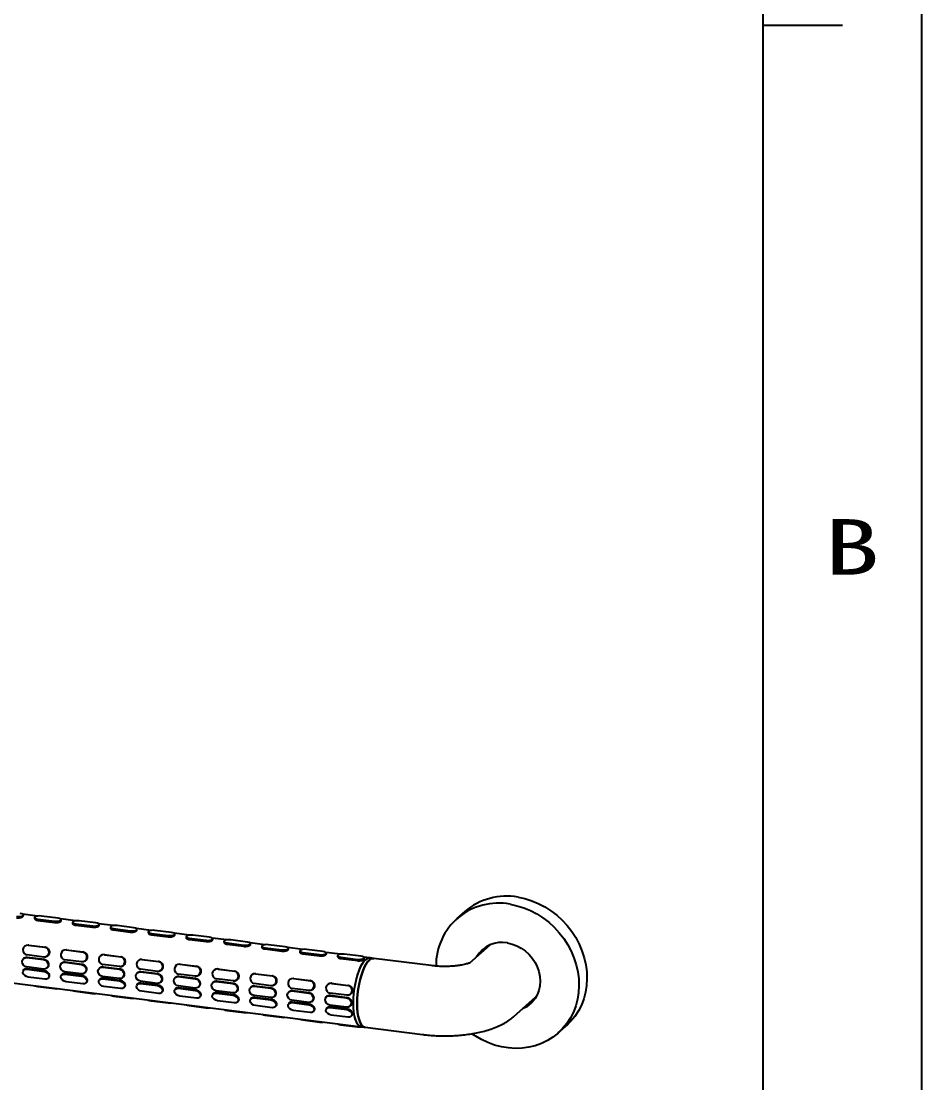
# Model space of a CAD drawing. Extents: x 0 to 951, y -2 to 427.
# Drawn here: x 363.3 to 420, y 81.9 to 148.8 of the extents above; entities that cross this region are included whole.
import ezdxf
from ezdxf.enums import TextEntityAlignment as Align

# ---------------------------------------------------------------- set-up
doc = ezdxf.new("R2010")
doc.units = 0
doc.header["$LTSCALE"] = 23.1
doc.header["$MEASUREMENT"] = 0
doc.layers.get('0').update_dxf_attribs({"linetype": 'CONTINUOUS'})
doc.styles.add('TEXTSTYLE_0', font='txt', dxfattribs={"width": 0.8})

msp = doc.modelspace()

# ---------------------------------------------------------------- linework, layer by layer
at = {"color": 7, "linetype": 'Continuous'}
for p, q in [((420, 0), (420, 297)), ((410, 148.5), (415, 148.5))]:
    msp.add_line(p, q, dxfattribs=at)
at = {"linetype": 'Continuous'}
msp.add_line((410, 287), (410, 10), dxfattribs=at)
at = {"color": 7, "linetype": 'Continuous', "lineweight": 25}
for p, q in [((315.949, 94.057), (384.702, 85.395)), ((364.312, 92.373), (363.385, 92.49)), ((363.415, 92.384), (363.415, 92.446)), ((365.598, 92.242), (364.546, 92.374)), ((391.225, 92.659), (390.722, 92.215)), ((364.123, 92.279), (364.123, 92.217)), ((364.325, 92.183), (365.377, 92.05)), ((364.325, 92.103), (365.377, 91.97)), ((366.697, 92.073), (365.77, 92.189)), ((365.8, 92.083), (365.8, 92.145)), ((366.508, 91.979), (366.508, 91.917)), ((366.71, 91.882), (367.763, 91.75)), ((366.71, 91.802), (367.763, 91.67)), ((367.984, 91.941), (366.931, 92.074)), ((369.083, 91.772), (368.156, 91.889)), ((368.186, 91.783), (368.186, 91.845)), ((368.894, 91.678), (368.894, 91.616)), ((370.369, 91.641), (369.317, 91.773)), ((369.095, 91.502), (370.148, 91.369)), ((369.096, 91.582), (370.148, 91.449)), ((371.468, 91.472), (370.541, 91.588)), ((370.571, 91.482), (370.571, 91.544)), ((371.279, 91.378), (371.279, 91.316)), ((371.481, 91.281), (372.533, 91.149)), ((371.481, 91.201), (372.533, 91.069)), ((372.754, 91.34), (371.702, 91.473)), ((373.853, 91.171), (372.926, 91.288)), ((372.956, 91.182), (372.956, 91.244)), ((373.664, 91.077), (373.664, 91.015)), ((373.866, 90.981), (374.919, 90.848)), ((375.14, 91.04), (374.087, 91.172)), ((376.239, 90.871), (375.312, 90.987)), ((363.723, 90.543), (364.776, 90.41)), ((363.752, 90.54), (363.723, 90.543)), ((363.752, 90.54), (364.804, 90.407)), ((364.804, 90.407), (364.776, 90.41)), ((373.866, 90.901), (374.918, 90.768)), ((375.341, 90.881), (375.342, 90.943)), ((376.05, 90.777), (376.049, 90.715)), ((376.251, 90.6), (377.304, 90.468)), ((376.252, 90.68), (377.304, 90.548)), ((377.525, 90.739), (376.473, 90.872)), ((378.624, 90.57), (377.697, 90.687)), ((377.727, 90.581), (377.727, 90.643)), ((378.435, 90.476), (378.435, 90.414)), ((378.637, 90.38), (379.689, 90.247)), ((378.637, 90.3), (379.689, 90.167)), ((379.91, 90.439), (378.858, 90.571)), ((381.009, 90.27), (380.082, 90.386)), ((380.112, 90.28), (380.112, 90.342)), ((392.785, 90.534), (391.513, 89.412)), ((392.785, 90.534), (392.817, 90.561)), ((363.457, 89.723), (363.431, 89.7)), ((363.636, 89.759), (364.688, 89.627)), ((364.699, 89.79), (363.647, 89.922)), ((363.666, 89.785), (364.718, 89.653)), ((364.727, 89.787), (364.699, 89.79)), ((367.084, 89.489), (366.032, 89.622)), ((366.109, 90.242), (367.161, 90.11)), ((366.137, 90.239), (366.109, 90.242)), ((366.137, 90.239), (367.189, 90.107)), ((367.189, 90.107), (367.161, 90.11)), ((368.494, 89.942), (369.546, 89.809)), ((368.522, 89.939), (368.494, 89.942)), ((368.522, 89.939), (369.575, 89.806)), ((369.575, 89.806), (369.546, 89.809)), ((370.879, 89.641), (371.932, 89.509)), ((370.907, 89.638), (370.879, 89.641)), ((370.907, 89.638), (371.96, 89.506)), ((380.82, 90.176), (380.82, 90.114)), ((381.022, 90.079), (382.075, 89.947)), ((381.022, 89.999), (382.074, 89.867)), ((382.295, 90.138), (381.243, 90.271)), ((383.394, 89.969), (382.468, 90.086)), ((382.497, 89.98), (382.498, 90.042)), ((383.205, 89.875), (383.205, 89.813)), ((383.407, 89.779), (384.46, 89.646)), ((383.407, 89.699), (384.46, 89.566)), ((384.681, 89.838), (383.628, 89.97)), ((385.248, 89.735), (384.853, 89.785)), ((384.883, 89.679), (384.883, 89.741)), ((385.482, 89.706), (385.248, 89.735)), ((389.107, 89.249), (385.482, 89.706)), ((363.43, 88.97), (363.407, 88.928)), ((364.687, 89.036), (363.635, 89.169)), ((363.645, 89.023), (364.697, 88.891)), ((363.673, 89.075), (364.725, 88.943)), ((364.892, 89.095), (364.919, 89.118)), ((365.842, 89.422), (365.816, 89.4)), ((366.021, 89.459), (367.074, 89.326)), ((366.051, 89.485), (367.104, 89.352)), ((367.112, 89.486), (367.084, 89.489)), ((368.228, 89.122), (368.201, 89.099)), ((368.407, 89.158), (369.459, 89.026)), ((369.47, 89.189), (368.417, 89.321)), ((368.437, 89.184), (369.489, 89.052)), ((369.498, 89.186), (369.47, 89.189)), ((371.855, 88.888), (370.803, 89.021)), ((371.96, 89.506), (371.932, 89.509)), ((373.265, 89.341), (374.317, 89.208)), ((373.293, 89.338), (373.265, 89.341)), ((373.293, 89.338), (374.345, 89.205)), ((374.345, 89.205), (374.317, 89.208)), ((375.65, 89.04), (376.702, 88.907)), ((375.678, 89.037), (375.65, 89.04)), ((375.678, 89.037), (376.73, 88.904)), ((364.771, 88.402), (363.719, 88.534)), ((365.009, 88.497), (365.031, 88.538)), ((365.815, 88.669), (365.793, 88.628)), ((367.072, 88.736), (366.02, 88.868)), ((366.03, 88.723), (367.082, 88.59)), ((366.058, 88.775), (367.111, 88.642)), ((367.278, 88.795), (367.304, 88.817)), ((368.201, 88.369), (368.178, 88.327)), ((369.458, 88.435), (368.405, 88.568)), ((368.415, 88.422), (369.468, 88.29)), ((368.444, 88.474), (369.496, 88.342)), ((369.663, 88.494), (369.689, 88.517)), ((370.613, 88.821), (370.587, 88.799)), ((370.792, 88.858), (371.844, 88.725)), ((370.822, 88.884), (371.874, 88.751)), ((371.883, 88.885), (371.855, 88.888)), ((372.998, 88.521), (372.972, 88.498)), ((373.177, 88.557), (374.23, 88.425)), ((374.24, 88.588), (373.188, 88.72)), ((373.207, 88.583), (374.26, 88.451)), ((374.268, 88.585), (374.24, 88.588)), ((376.626, 88.287), (375.573, 88.42)), ((376.654, 88.284), (376.626, 88.287)), ((376.73, 88.904), (376.702, 88.907)), ((378.035, 88.74), (379.088, 88.607)), ((378.063, 88.737), (378.035, 88.74)), ((378.063, 88.737), (379.116, 88.604)), ((379.116, 88.604), (379.088, 88.607)), ((380.421, 88.439), (381.473, 88.306)), ((380.449, 88.436), (380.421, 88.439)), ((380.449, 88.436), (381.501, 88.303)), ((381.501, 88.303), (381.473, 88.306)), ((364.316, 87.932), (365.368, 87.8)), ((367.157, 88.101), (366.104, 88.234)), ((366.701, 87.632), (367.754, 87.499)), ((367.394, 88.196), (367.417, 88.237)), ((369.542, 87.8), (368.49, 87.933)), ((369.779, 87.896), (369.802, 87.937)), ((370.586, 88.068), (370.563, 88.027)), ((371.843, 88.135), (370.791, 88.267)), ((370.801, 88.122), (371.853, 87.989)), ((370.829, 88.174), (371.881, 88.041)), ((371.927, 87.5), (370.875, 87.633)), ((372.048, 88.194), (372.075, 88.216)), ((372.165, 87.595), (372.187, 87.636)), ((372.971, 87.768), (372.949, 87.726)), ((374.228, 87.834), (373.176, 87.967)), ((373.186, 87.821), (374.238, 87.689)), ((373.214, 87.873), (374.267, 87.741)), ((374.434, 87.893), (374.46, 87.916)), ((375.383, 88.22), (375.357, 88.198)), ((376.614, 87.534), (375.561, 87.666)), ((375.563, 88.257), (376.615, 88.124)), ((375.593, 88.283), (376.645, 88.15)), ((376.819, 87.593), (376.845, 87.615)), ((377.769, 87.92), (377.743, 87.897)), ((377.948, 87.956), (379, 87.824)), ((379.011, 87.987), (377.958, 88.119)), ((377.978, 87.982), (379.03, 87.85)), ((379.039, 87.984), (379.011, 87.987)), ((380.154, 87.619), (380.128, 87.597)), ((380.333, 87.656), (381.386, 87.523)), ((381.396, 87.686), (380.344, 87.819)), ((380.363, 87.682), (381.416, 87.549)), ((381.424, 87.683), (381.396, 87.686)), ((382.806, 88.138), (383.858, 88.006)), ((382.834, 88.135), (382.806, 88.138)), ((382.834, 88.135), (383.886, 88.003)), ((383.886, 88.003), (383.858, 88.006)), ((369.087, 87.331), (370.139, 87.199)), ((371.472, 87.031), (372.524, 86.898)), ((374.313, 87.199), (373.26, 87.332)), ((374.55, 87.295), (374.572, 87.336)), ((375.357, 87.467), (375.334, 87.426)), ((375.571, 87.521), (376.624, 87.388)), ((375.6, 87.573), (376.652, 87.44)), ((376.698, 86.899), (375.646, 87.031)), ((376.935, 86.994), (376.958, 87.035)), ((377.742, 87.167), (377.719, 87.125)), ((378.999, 87.233), (377.947, 87.366)), ((377.957, 87.22), (379.009, 87.088)), ((377.985, 87.272), (379.037, 87.14)), ((379.204, 87.292), (379.23, 87.315)), ((381.384, 86.933), (380.332, 87.065)), ((380.37, 86.972), (381.422, 86.839)), ((381.59, 86.992), (381.616, 87.014)), ((382.539, 87.319), (382.513, 87.296)), ((382.719, 87.355), (383.771, 87.222)), ((383.781, 87.386), (382.729, 87.518)), ((382.749, 87.381), (383.801, 87.249)), ((383.81, 87.383), (383.781, 87.386)), ((394.309, 86.044), (395.679, 87.253)), ((395.71, 87.281), (395.679, 87.253)), ((373.857, 86.73), (374.909, 86.598)), ((376.242, 86.43), (377.295, 86.297)), ((379.083, 86.598), (378.031, 86.731)), ((379.32, 86.693), (379.343, 86.735)), ((380.127, 86.866), (380.105, 86.825)), ((380.342, 86.92), (381.394, 86.787)), ((381.469, 86.298), (380.416, 86.43)), ((381.706, 86.393), (381.728, 86.434)), ((382.513, 86.565), (382.49, 86.524)), ((383.77, 86.632), (382.717, 86.765)), ((382.727, 86.619), (383.779, 86.487)), ((382.755, 86.671), (383.808, 86.539)), ((383.975, 86.691), (384.001, 86.714)), ((378.628, 86.129), (379.68, 85.997)), ((381.013, 85.829), (382.065, 85.696)), ((383.854, 85.997), (382.802, 86.13)), ((384.091, 86.092), (384.114, 86.134)), ((383.398, 85.528), (384.451, 85.396)), ((384.702, 85.395), (384.935, 85.365)), ((384.935, 85.365), (388.56, 84.909)), ((397.088, 84.996), (397.592, 85.44))]:
    msp.add_line(p, q, dxfattribs=at)
at = {"color": 7, "linetype": 'Continuous', "lineweight": 25, "flags": 128}
for points in [[(394.066, 93.12), (394.5, 93.028), (394.928, 92.895), (395.346, 92.723), (395.751, 92.511), (396.139, 92.264), (396.506, 91.982), (396.848, 91.668), (397.163, 91.326), (397.448, 90.959), (397.699, 90.57), (397.915, 90.162), (398.094, 89.74), (398.234, 89.307), (398.333, 88.867), (398.391, 88.426), (398.407, 87.985), (398.381, 87.551), (398.313, 87.127), (398.204, 86.716), (398.055, 86.323), (397.867, 85.951), (397.642, 85.604), (397.382, 85.285), (397.09, 84.997), (396.768, 84.743), (396.419, 84.525), (396.047, 84.345), (395.655, 84.204), (395.246, 84.105), (394.825, 84.048), (394.396, 84.033), (393.962, 84.061), (393.527, 84.132), (393.096, 84.244), (392.672, 84.397), (392.26, 84.589), (391.863, 84.819), (391.657, 84.958)], [(394.57, 93.563), (395.003, 93.472), (395.431, 93.339), (395.849, 93.166), (396.254, 92.955), (396.642, 92.707), (397.009, 92.425), (397.351, 92.112), (397.666, 91.77), (397.951, 91.403), (398.202, 91.013), (398.419, 90.606), (398.597, 90.183), (398.737, 89.751), (398.836, 89.311), (398.894, 88.869), (398.91, 88.429), (398.884, 87.995), (398.816, 87.57), (398.707, 87.16), (398.558, 86.767), (398.37, 86.395), (398.145, 86.048), (397.885, 85.729), (397.593, 85.441), (397.592, 85.44)], [(362.992, 92.351), (363.112, 92.344), (363.231, 92.353), (363.33, 92.376), (363.395, 92.41), (363.415, 92.449), (363.387, 92.488), (363.316, 92.521), (363.213, 92.542)], [(364.546, 92.374), (364.426, 92.381), (364.307, 92.372), (364.208, 92.349), (364.143, 92.316), (364.123, 92.276), (364.151, 92.237), (364.222, 92.204), (364.325, 92.183)], [(365.377, 92.05), (365.498, 92.044), (365.616, 92.052), (365.716, 92.075), (365.78, 92.109), (365.8, 92.149), (365.773, 92.188), (365.702, 92.221), (365.598, 92.242)], [(366.931, 92.074), (366.811, 92.081), (366.692, 92.072), (366.593, 92.049), (366.529, 92.015), (366.508, 91.976), (366.536, 91.937), (366.607, 91.904), (366.71, 91.882)], [(367.763, 91.75), (367.883, 91.743), (368.002, 91.752), (368.101, 91.775), (368.165, 91.809), (368.186, 91.848), (368.158, 91.887), (368.087, 91.92), (367.984, 91.941)], [(369.317, 91.773), (369.196, 91.78), (369.078, 91.771), (368.978, 91.748), (368.914, 91.715), (368.894, 91.675), (368.921, 91.636), (368.992, 91.603), (369.096, 91.582)], [(370.148, 91.449), (370.268, 91.443), (370.387, 91.451), (370.486, 91.474), (370.551, 91.508), (370.571, 91.548), (370.543, 91.587), (370.472, 91.619), (370.369, 91.641)], [(371.702, 91.473), (371.582, 91.48), (371.463, 91.471), (371.364, 91.448), (371.299, 91.414), (371.279, 91.375), (371.307, 91.336), (371.378, 91.303), (371.481, 91.281)], [(372.533, 91.149), (372.654, 91.142), (372.772, 91.151), (372.872, 91.174), (372.936, 91.208), (372.956, 91.247), (372.929, 91.286), (372.858, 91.319), (372.754, 91.34)], [(374.087, 91.172), (373.967, 91.179), (373.848, 91.17), (373.749, 91.147), (373.684, 91.113), (373.664, 91.074), (373.692, 91.035), (373.763, 91.002), (373.866, 90.981)], [(374.919, 90.848), (375.039, 90.842), (375.158, 90.85), (375.257, 90.873), (375.321, 90.907), (375.341, 90.947), (375.314, 90.986), (375.243, 91.018), (375.14, 91.04)], [(376.473, 90.872), (376.352, 90.879), (376.233, 90.87), (376.134, 90.847), (376.07, 90.813), (376.05, 90.774), (376.077, 90.734), (376.148, 90.702), (376.252, 90.68)], [(377.304, 90.548), (377.424, 90.541), (377.543, 90.55), (377.642, 90.573), (377.707, 90.607), (377.727, 90.646), (377.699, 90.685), (377.628, 90.718), (377.525, 90.739)], [(378.858, 90.571), (378.738, 90.578), (378.619, 90.569), (378.52, 90.546), (378.455, 90.512), (378.435, 90.473), (378.463, 90.434), (378.533, 90.401), (378.637, 90.38)], [(379.689, 90.247), (379.809, 90.24), (379.928, 90.249), (380.027, 90.272), (380.092, 90.306), (380.112, 90.346), (380.085, 90.385), (380.014, 90.417), (379.91, 90.439)], [(393.91, 90.682), (394.206, 90.613), (394.495, 90.504), (394.771, 90.357), (395.029, 90.174), (395.263, 89.959), (395.47, 89.717), (395.645, 89.452), (395.784, 89.17), (395.886, 88.875), (395.947, 88.574), (395.968, 88.272), (395.947, 87.975), (395.885, 87.689), (395.783, 87.42), (395.642, 87.173), (395.467, 86.953), (395.26, 86.763), (395.026, 86.608), (394.853, 86.524)], [(363.635, 89.169), (363.523, 89.205), (363.428, 89.281), (363.365, 89.385), (363.343, 89.501), (363.366, 89.611), (363.429, 89.699), (363.524, 89.751), (363.636, 89.759)], [(364.688, 89.627), (364.8, 89.59), (364.895, 89.514), (364.958, 89.41), (364.98, 89.295), (364.958, 89.184), (364.894, 89.097), (364.799, 89.045), (364.687, 89.036)], [(381.243, 90.271), (381.123, 90.278), (381.004, 90.269), (380.905, 90.246), (380.84, 90.212), (380.82, 90.172), (380.848, 90.133), (380.919, 90.101), (381.022, 90.079)], [(382.075, 89.947), (382.195, 89.94), (382.314, 89.949), (382.413, 89.972), (382.477, 90.006), (382.497, 90.045), (382.47, 90.084), (382.399, 90.117), (382.295, 90.138)], [(383.628, 89.97), (383.508, 89.977), (383.389, 89.968), (383.29, 89.945), (383.226, 89.911), (383.206, 89.872), (383.233, 89.833), (383.304, 89.8), (383.407, 89.779)], [(384.202, 86.883), (384.209, 87.184), (384.233, 87.492), (384.271, 87.801), (384.324, 88.106), (384.391, 88.4), (384.469, 88.677), (384.557, 88.931), (384.654, 89.158), (384.757, 89.352), (384.865, 89.509), (384.975, 89.628), (385.085, 89.704), (385.193, 89.736), (385.248, 89.735)], [(384.702, 85.395), (384.65, 85.407), (384.553, 85.465), (384.465, 85.565), (384.388, 85.705), (384.322, 85.884), (384.27, 86.097), (384.232, 86.34), (384.209, 86.608), (384.202, 86.895), (384.21, 87.196), (384.234, 87.504), (384.273, 87.814), (384.327, 88.118), (384.393, 88.412), (384.472, 88.688), (384.561, 88.941), (384.658, 89.166), (384.761, 89.359), (384.869, 89.515), (384.979, 89.631)], [(384.435, 86.854), (384.443, 87.154), (384.467, 87.462), (384.505, 87.772), (384.558, 88.077), (384.624, 88.371), (384.702, 88.648), (384.791, 88.902), (384.888, 89.128), (384.991, 89.322), (385.099, 89.48), (385.209, 89.598), (385.319, 89.674), (385.427, 89.707), (385.482, 89.706)], [(384.46, 89.646), (384.58, 89.639), (384.699, 89.648), (384.798, 89.671), (384.863, 89.705), (384.883, 89.745), (384.855, 89.784), (384.784, 89.816), (384.681, 89.838)], [(392.025, 89.864), (392.175, 90.084), (392.359, 90.282)], [(363.719, 88.534), (363.604, 88.567), (363.501, 88.632), (363.426, 88.719), (363.39, 88.816), (363.398, 88.906), (363.449, 88.978), (363.536, 89.019), (363.645, 89.023)], [(366.02, 88.868), (365.908, 88.905), (365.814, 88.981), (365.75, 89.085), (365.728, 89.2), (365.751, 89.311), (365.815, 89.398), (365.91, 89.45), (366.021, 89.459)], [(367.074, 89.326), (367.186, 89.29), (367.28, 89.214), (367.343, 89.11), (367.365, 88.994), (367.343, 88.884), (367.279, 88.796), (367.184, 88.744), (367.072, 88.736)], [(368.405, 88.568), (368.294, 88.604), (368.199, 88.68), (368.136, 88.784), (368.114, 88.9), (368.136, 89.01), (368.2, 89.098), (368.295, 89.15), (368.407, 89.158)], [(369.459, 89.026), (369.571, 88.989), (369.666, 88.913), (369.729, 88.809), (369.751, 88.694), (369.728, 88.583), (369.665, 88.496), (369.57, 88.444), (369.458, 88.435)], [(385.209, 89.598), (385.099, 89.48), (384.991, 89.322), (384.888, 89.128), (384.791, 88.902), (384.702, 88.648), (384.624, 88.371), (384.558, 88.077), (384.505, 87.772), (384.467, 87.462), (384.443, 87.154), (384.435, 86.854), (384.443, 86.567), (384.467, 86.3), (384.505, 86.058), (384.558, 85.847), (384.624, 85.67), (384.702, 85.53), (384.791, 85.432), (384.888, 85.376), (384.935, 85.365)], [(364.697, 88.891), (364.812, 88.858), (364.915, 88.793), (364.99, 88.706), (365.027, 88.609), (365.019, 88.518), (364.967, 88.447), (364.88, 88.406), (364.771, 88.402)], [(366.104, 88.234), (365.99, 88.266), (365.887, 88.331), (365.811, 88.419), (365.775, 88.515), (365.783, 88.606), (365.834, 88.677), (365.921, 88.718), (366.03, 88.723)], [(367.082, 88.59), (367.197, 88.558), (367.3, 88.493), (367.375, 88.405), (367.412, 88.309), (367.404, 88.218), (367.353, 88.147), (367.266, 88.106), (367.157, 88.101)], [(368.49, 87.933), (368.375, 87.966), (368.272, 88.031), (368.197, 88.118), (368.16, 88.215), (368.168, 88.305), (368.22, 88.377), (368.306, 88.418), (368.415, 88.422)], [(369.468, 88.29), (369.582, 88.257), (369.685, 88.192), (369.761, 88.105), (369.797, 88.008), (369.789, 87.917), (369.738, 87.846), (369.651, 87.805), (369.542, 87.8)], [(370.791, 88.267), (370.679, 88.304), (370.584, 88.38), (370.521, 88.484), (370.499, 88.599), (370.522, 88.709), (370.585, 88.797), (370.68, 88.849), (370.792, 88.858)], [(371.844, 88.725), (371.956, 88.689), (372.051, 88.613), (372.114, 88.509), (372.136, 88.393), (372.114, 88.283), (372.05, 88.195), (371.955, 88.143), (371.843, 88.135)], [(373.176, 87.967), (373.064, 88.003), (372.97, 88.079), (372.906, 88.183), (372.884, 88.299), (372.907, 88.409), (372.97, 88.497), (373.065, 88.549), (373.177, 88.557)], [(374.23, 88.425), (374.341, 88.388), (374.436, 88.312), (374.499, 88.208), (374.521, 88.093), (374.499, 87.982), (374.435, 87.895), (374.34, 87.843), (374.228, 87.834)], [(364.144, 87.985), (364.212, 87.954), (364.316, 87.932)], [(365.368, 87.8), (365.489, 87.793), (365.602, 87.801)], [(366.529, 87.684), (366.598, 87.653), (366.701, 87.632)], [(370.875, 87.633), (370.76, 87.665), (370.657, 87.73), (370.582, 87.818), (370.545, 87.914), (370.554, 88.005), (370.605, 88.076), (370.692, 88.117), (370.801, 88.122)], [(371.853, 87.989), (371.968, 87.956), (372.071, 87.892), (372.146, 87.804), (372.182, 87.708), (372.174, 87.617), (372.123, 87.546), (372.036, 87.504), (371.927, 87.5)], [(373.26, 87.332), (373.146, 87.365), (373.043, 87.43), (372.967, 87.517), (372.931, 87.613), (372.939, 87.704), (372.99, 87.776), (373.077, 87.817), (373.186, 87.821)], [(374.238, 87.689), (374.353, 87.656), (374.456, 87.591), (374.531, 87.504), (374.568, 87.407), (374.56, 87.316), (374.508, 87.245), (374.422, 87.204), (374.313, 87.199)], [(375.561, 87.666), (375.45, 87.703), (375.355, 87.779), (375.292, 87.883), (375.27, 87.998), (375.292, 88.108), (375.356, 88.196), (375.451, 88.248), (375.563, 88.257)], [(376.615, 88.124), (376.727, 88.087), (376.822, 88.012), (376.885, 87.908), (376.907, 87.792), (376.884, 87.682), (376.821, 87.594), (376.726, 87.542), (376.614, 87.534)], [(377.947, 87.366), (377.835, 87.402), (377.74, 87.478), (377.677, 87.582), (377.655, 87.698), (377.678, 87.808), (377.741, 87.896), (377.836, 87.948), (377.948, 87.956)], [(379, 87.824), (379.112, 87.787), (379.207, 87.711), (379.27, 87.607), (379.292, 87.492), (379.269, 87.381), (379.206, 87.294), (379.111, 87.242), (378.999, 87.233)], [(380.332, 87.065), (380.22, 87.102), (380.125, 87.178), (380.062, 87.281), (380.04, 87.397), (380.063, 87.507), (380.126, 87.595), (380.221, 87.647), (380.333, 87.656)], [(367.754, 87.499), (367.874, 87.492), (367.988, 87.501)], [(368.915, 87.384), (368.983, 87.353), (369.087, 87.331)], [(370.139, 87.199), (370.259, 87.192), (370.373, 87.2)], [(371.3, 87.083), (371.368, 87.052), (371.472, 87.031)], [(375.646, 87.031), (375.531, 87.064), (375.428, 87.129), (375.353, 87.217), (375.316, 87.313), (375.324, 87.404), (375.375, 87.475), (375.462, 87.516), (375.571, 87.521)], [(376.624, 87.388), (376.738, 87.355), (376.841, 87.29), (376.917, 87.203), (376.953, 87.107), (376.945, 87.016), (376.894, 86.945), (376.807, 86.903), (376.698, 86.899)], [(378.031, 86.731), (377.916, 86.764), (377.813, 86.829), (377.738, 86.916), (377.701, 87.012), (377.709, 87.103), (377.761, 87.175), (377.848, 87.216), (377.957, 87.22)], [(379.009, 87.088), (379.124, 87.055), (379.226, 86.99), (379.302, 86.903), (379.338, 86.806), (379.33, 86.715), (379.279, 86.644), (379.192, 86.603), (379.083, 86.598)], [(381.386, 87.523), (381.497, 87.486), (381.592, 87.411), (381.655, 87.307), (381.677, 87.191), (381.655, 87.081), (381.591, 86.993), (381.496, 86.941), (381.384, 86.933)], [(382.717, 86.765), (382.605, 86.801), (382.511, 86.877), (382.448, 86.981), (382.426, 87.097), (382.448, 87.207), (382.512, 87.295), (382.607, 87.347), (382.719, 87.355)], [(383.771, 87.222), (383.883, 87.186), (383.977, 87.11), (384.041, 87.006), (384.063, 86.89), (384.04, 86.78), (383.977, 86.693), (383.882, 86.64), (383.77, 86.632)], [(372.524, 86.898), (372.644, 86.891), (372.758, 86.9)], [(373.685, 86.783), (373.754, 86.752), (373.857, 86.73)], [(374.909, 86.598), (375.03, 86.591), (375.143, 86.599)], [(376.07, 86.482), (376.139, 86.451), (376.242, 86.43)], [(377.295, 86.297), (377.415, 86.29), (377.529, 86.298)], [(380.416, 86.43), (380.302, 86.463), (380.199, 86.528), (380.123, 86.615), (380.087, 86.712), (380.095, 86.803), (380.146, 86.874), (380.233, 86.915), (380.342, 86.92)], [(381.394, 86.787), (381.509, 86.754), (381.612, 86.689), (381.687, 86.602), (381.724, 86.506), (381.716, 86.415), (381.664, 86.343), (381.578, 86.302), (381.469, 86.298)], [(382.802, 86.13), (382.687, 86.163), (382.584, 86.228), (382.509, 86.315), (382.472, 86.411), (382.48, 86.502), (382.531, 86.574), (382.618, 86.615), (382.727, 86.619)], [(383.779, 86.487), (383.894, 86.454), (383.997, 86.389), (384.073, 86.302), (384.109, 86.205), (384.101, 86.114), (384.05, 86.043), (383.963, 86.002), (383.854, 85.997)], [(384.702, 85.395), (384.654, 85.406), (384.557, 85.461), (384.469, 85.56), (384.391, 85.699), (384.324, 85.876), (384.271, 86.088), (384.233, 86.33), (384.209, 86.596), (384.202, 86.883)], [(384.935, 85.365), (384.888, 85.376), (384.791, 85.432), (384.702, 85.53), (384.624, 85.67), (384.558, 85.847), (384.505, 86.058), (384.467, 86.3), (384.443, 86.567), (384.435, 86.854)], [(378.456, 86.182), (378.524, 86.151), (378.628, 86.129)], [(379.68, 85.997), (379.8, 85.99), (379.914, 85.998)], [(380.841, 85.881), (380.91, 85.85), (381.013, 85.829)], [(382.065, 85.696), (382.186, 85.689), (382.299, 85.697)], [(383.226, 85.581), (383.295, 85.55), (383.398, 85.528)], [(384.451, 85.396), (384.571, 85.389), (384.685, 85.397)]]:
    msp.add_lwpolyline(points, dxfattribs=at)
at = {"color": 7, "linetype": 'Continuous', "lineweight": 25}
for centre, radius, start, end in [((393.33, 89.263), 3.926, 79.18199, 180.60925), ((393.848, 89.595), 4.033, 79.6993, 130.57339), ((363.7, 90.231), 0.313, 85.65889, 260.23044), ((364.723, 90.102), 0.313, 265.65891, 80.23042), ((393.56, 88.852), 1.863, 79.16024, 149.22499), ((366.085, 89.93), 0.313, 85.65844, 260.23089), ((367.108, 89.801), 0.313, 265.65823, 80.2311), ((368.47, 89.63), 0.313, 85.65889, 260.23044), ((369.493, 89.501), 0.313, 265.65891, 80.23042), ((370.856, 89.329), 0.313, 85.65889, 260.23044), ((385.225, 89.396), 0.34, 86.05311, 136.24741), ((385.46, 89.363), 0.344, 86.259, 136.82733), ((371.879, 89.2), 0.313, 265.65845, 80.23087), ((373.241, 89.029), 0.313, 85.65844, 260.23089), ((374.264, 88.9), 0.313, 265.658, 80.23133), ((375.626, 88.728), 0.313, 85.65798, 260.23135), ((376.649, 88.599), 0.313, 265.65891, 80.23042), ((378.012, 88.428), 0.313, 85.65889, 260.23044), ((379.034, 88.299), 0.313, 265.65891, 80.23042), ((380.397, 88.127), 0.313, 85.65889, 260.23044), ((381.42, 87.998), 0.313, 265.65891, 80.23042), ((382.782, 87.827), 0.313, 85.65889, 260.23044), ((383.805, 87.698), 0.313, 265.65891, 80.23042), ((394.225, 88.236), 1.793, 292.79427, 309.94874)]:
    msp.add_arc(centre, radius, start, end, dxfattribs=at)
for points, knots in [([(362.992, 92.271), (363.026, 92.268), (363.094, 92.263), (363.199, 92.275), (363.294, 92.298), (363.367, 92.329), (363.41, 92.359), (363.411, 92.377), (363.412, 92.384)], [0, 0, 0, 0, 0.173448, 0.346862, 0.521386, 0.696656, 0.870723, 1, 1, 1, 1]), ([(364.126, 92.217), (364.125, 92.214), (364.12, 92.199), (364.146, 92.167), (364.203, 92.131), (364.27, 92.111), (364.314, 92.104), (364.325, 92.103)], [0, 0, 0, 0, 0.069453, 0.346137, 0.625284, 0.904584, 1, 1, 1, 1]), ([(365.377, 91.97), (365.411, 91.968), (365.479, 91.962), (365.585, 91.974), (365.68, 91.998), (365.752, 92.028), (365.795, 92.059), (365.796, 92.076), (365.797, 92.084)], [0, 0, 0, 0, 0.173453, 0.34686, 0.521387, 0.696657, 0.870722, 1, 1, 1, 1]), ([(366.511, 91.917), (366.51, 91.914), (366.506, 91.898), (366.532, 91.866), (366.588, 91.83), (366.656, 91.81), (366.699, 91.804), (366.71, 91.802)], [0, 0, 0, 0, 0.069456, 0.346139, 0.625285, 0.904584, 1, 1, 1, 1]), ([(367.763, 91.67), (367.796, 91.667), (367.864, 91.662), (367.97, 91.674), (368.065, 91.697), (368.137, 91.728), (368.18, 91.758), (368.182, 91.776), (368.182, 91.783)], [0, 0, 0, 0, 0.173453, 0.346861, 0.521388, 0.696658, 0.870724, 1, 1, 1, 1]), ([(368.897, 91.616), (368.896, 91.613), (368.891, 91.597), (368.917, 91.566), (368.974, 91.53), (369.041, 91.51), (369.084, 91.503), (369.095, 91.502)], [0, 0, 0, 0, 0.069453, 0.346137, 0.625284, 0.904584, 1, 1, 1, 1]), ([(370.148, 91.369), (370.182, 91.367), (370.25, 91.361), (370.355, 91.373), (370.45, 91.397), (370.523, 91.427), (370.566, 91.458), (370.567, 91.475), (370.568, 91.483)], [0, 0, 0, 0, 0.173454, 0.346862, 0.521385, 0.696655, 0.870722, 1, 1, 1, 1]), ([(371.282, 91.316), (371.281, 91.313), (371.276, 91.297), (371.302, 91.265), (371.359, 91.229), (371.426, 91.209), (371.47, 91.203), (371.481, 91.201)], [0, 0, 0, 0, 0.0694565, 0.3461419, 0.6252822, 0.904593, 1, 1, 1, 1]), ([(372.533, 91.069), (372.567, 91.066), (372.635, 91.061), (372.741, 91.073), (372.835, 91.096), (372.908, 91.127), (372.951, 91.157), (372.952, 91.175), (372.953, 91.182)], [0, 0, 0, 0, 0.173453, 0.346861, 0.521388, 0.696658, 0.870724, 1, 1, 1, 1]), ([(373.667, 91.015), (373.666, 91.012), (373.661, 90.996), (373.688, 90.965), (373.744, 90.929), (373.812, 90.909), (373.855, 90.902), (373.866, 90.901)], [0, 0, 0, 0, 0.069453, 0.346137, 0.625284, 0.904584, 1, 1, 1, 1]), ([(364.804, 90.407), (364.836, 90.4), (364.9, 90.385), (364.978, 90.321), (365.033, 90.235), (365.057, 90.132), (365.05, 90.026), (365.011, 89.928), (364.946, 89.848), (364.86, 89.797), (364.783, 89.782), (364.738, 89.786), (364.727, 89.787)], [0, 0, 0, 0, 0.106623, 0.213219, 0.320503, 0.428243, 0.535242, 0.641471, 0.748074, 0.855626, 0.963237, 1, 1, 1, 1]), ([(374.918, 90.768), (374.952, 90.766), (375.02, 90.76), (375.126, 90.772), (375.221, 90.795), (375.293, 90.826), (375.336, 90.857), (375.338, 90.874), (375.338, 90.881)], [0, 0, 0, 0, 0.173452, 0.346863, 0.521389, 0.696657, 0.870721, 1, 1, 1, 1]), ([(376.053, 90.715), (376.052, 90.712), (376.047, 90.696), (376.073, 90.664), (376.13, 90.628), (376.197, 90.608), (376.24, 90.602), (376.251, 90.6)], [0, 0, 0, 0, 0.0694533, 0.3461367, 0.625275, 0.9045838, 1, 1, 1, 1]), ([(377.304, 90.468), (377.338, 90.465), (377.405, 90.46), (377.511, 90.472), (377.606, 90.495), (377.679, 90.526), (377.722, 90.556), (377.723, 90.573), (377.723, 90.581)], [0, 0, 0, 0, 0.173442, 0.346856, 0.521385, 0.696656, 0.870723, 1, 1, 1, 1]), ([(378.438, 90.414), (378.437, 90.411), (378.432, 90.395), (378.458, 90.364), (378.515, 90.328), (378.582, 90.308), (378.626, 90.301), (378.637, 90.3)], [0, 0, 0, 0, 0.0694533, 0.3461367, 0.625275, 0.9045838, 1, 1, 1, 1]), ([(363.457, 89.722), (363.483, 89.74), (363.534, 89.777), (363.611, 89.79), (363.655, 89.786), (363.666, 89.785)], [0, 0, 0, 0, 0.417154, 0.8515863, 1, 1, 1, 1]), ([(364.718, 89.653), (364.751, 89.645), (364.816, 89.63), (364.9, 89.567), (364.964, 89.482), (365, 89.382), (365.006, 89.279), (364.978, 89.19), (364.946, 89.135), (364.919, 89.119), (364.918, 89.118)], [0, 0, 0, 0, 0.1417308, 0.2834247, 0.4260331, 0.5692486, 0.71148, 0.8526852, 0.9943893, 1, 1, 1, 1]), ([(367.189, 90.107), (367.221, 90.099), (367.285, 90.084), (367.364, 90.021), (367.418, 89.934), (367.443, 89.832), (367.435, 89.725), (367.396, 89.627), (367.331, 89.548), (367.245, 89.496), (367.168, 89.481), (367.124, 89.485), (367.112, 89.486)], [0, 0, 0, 0, 0.106623, 0.213219, 0.320502, 0.428242, 0.535242, 0.64147, 0.748073, 0.855622, 0.963237, 1, 1, 1, 1]), ([(369.575, 89.806), (369.607, 89.799), (369.671, 89.784), (369.749, 89.72), (369.803, 89.634), (369.828, 89.531), (369.82, 89.425), (369.782, 89.327), (369.716, 89.247), (369.63, 89.196), (369.553, 89.181), (369.509, 89.185), (369.498, 89.186)], [0, 0, 0, 0, 0.106624, 0.213219, 0.320501, 0.428241, 0.535241, 0.64147, 0.748073, 0.855626, 0.963237, 1, 1, 1, 1]), ([(379.689, 90.167), (379.723, 90.164), (379.791, 90.159), (379.897, 90.171), (379.991, 90.194), (380.064, 90.225), (380.107, 90.255), (380.108, 90.273), (380.109, 90.28)], [0, 0, 0, 0, 0.173454, 0.346857, 0.521386, 0.696656, 0.870723, 1, 1, 1, 1]), ([(380.823, 90.114), (380.822, 90.111), (380.817, 90.095), (380.843, 90.063), (380.9, 90.027), (380.968, 90.007), (381.011, 90.001), (381.022, 89.999)], [0, 0, 0, 0, 0.069453, 0.346138, 0.625293, 0.904584, 1, 1, 1, 1]), ([(382.074, 89.867), (382.108, 89.864), (382.176, 89.859), (382.282, 89.871), (382.377, 89.894), (382.449, 89.925), (382.492, 89.955), (382.494, 89.972), (382.494, 89.98)], [0, 0, 0, 0, 0.173454, 0.346857, 0.521386, 0.696656, 0.870723, 1, 1, 1, 1]), ([(383.209, 89.813), (383.208, 89.81), (383.203, 89.794), (383.229, 89.763), (383.286, 89.727), (383.353, 89.706), (383.396, 89.7), (383.407, 89.699)], [0, 0, 0, 0, 0.069453, 0.346138, 0.625293, 0.904584, 1, 1, 1, 1]), ([(384.46, 89.566), (384.494, 89.563), (384.561, 89.558), (384.667, 89.57), (384.762, 89.593), (384.835, 89.624), (384.877, 89.654), (384.879, 89.672), (384.879, 89.679)], [0, 0, 0, 0, 0.173454, 0.346867, 0.521387, 0.696657, 0.870723, 1, 1, 1, 1]), ([(363.432, 88.968), (363.444, 88.987), (363.47, 89.029), (363.545, 89.068), (363.618, 89.08), (363.662, 89.076), (363.673, 89.075)], [0, 0, 0, 0, 0.26176, 0.576929, 0.892271, 1, 1, 1, 1]), ([(365.843, 89.422), (365.868, 89.44), (365.92, 89.477), (365.996, 89.49), (366.04, 89.486), (366.051, 89.485)], [0, 0, 0, 0, 0.417161, 0.851588, 1, 1, 1, 1]), ([(367.104, 89.352), (367.136, 89.345), (367.201, 89.33), (367.286, 89.266), (367.35, 89.181), (367.386, 89.081), (367.391, 88.979), (367.363, 88.89), (367.331, 88.834), (367.305, 88.819), (367.304, 88.818)], [0, 0, 0, 0, 0.141731, 0.283426, 0.426035, 0.569251, 0.711483, 0.852689, 0.994393, 1, 1, 1, 1]), ([(368.228, 89.121), (368.253, 89.139), (368.305, 89.176), (368.381, 89.189), (368.426, 89.185), (368.437, 89.184)], [0, 0, 0, 0, 0.417154, 0.8515863, 1, 1, 1, 1]), ([(369.489, 89.052), (369.522, 89.044), (369.587, 89.029), (369.671, 88.966), (369.735, 88.88), (369.771, 88.781), (369.777, 88.678), (369.749, 88.589), (369.717, 88.534), (369.69, 88.518), (369.689, 88.517)], [0, 0, 0, 0, 0.141731, 0.283426, 0.426031, 0.569247, 0.711479, 0.852685, 0.994389, 1, 1, 1, 1]), ([(371.96, 89.506), (371.992, 89.498), (372.056, 89.483), (372.134, 89.419), (372.189, 89.333), (372.213, 89.23), (372.206, 89.124), (372.167, 89.026), (372.102, 88.947), (372.016, 88.895), (371.938, 88.88), (371.894, 88.884), (371.883, 88.885)], [0, 0, 0, 0, 0.106623, 0.213219, 0.320503, 0.428243, 0.535242, 0.641471, 0.748074, 0.855626, 0.963237, 1, 1, 1, 1]), ([(374.345, 89.205), (374.377, 89.198), (374.441, 89.183), (374.52, 89.119), (374.574, 89.033), (374.599, 88.93), (374.591, 88.824), (374.552, 88.726), (374.487, 88.646), (374.401, 88.595), (374.324, 88.58), (374.28, 88.584), (374.268, 88.585)], [0, 0, 0, 0, 0.106623, 0.213221, 0.320504, 0.428244, 0.535243, 0.641472, 0.748075, 0.855623, 0.963237, 1, 1, 1, 1]), ([(391.557, 89.431), (391.557, 89.43), (391.556, 89.43), (391.517, 89.413), (391.443, 89.387), (391.333, 89.354), (391.187, 89.319), (391.008, 89.283), (390.798, 89.251), (390.563, 89.225), (390.309, 89.207), (390.042, 89.198), (389.77, 89.199), (389.502, 89.211), (389.28, 89.229), (389.153, 89.244), (389.107, 89.249)], [0, 0, 0, 0, 0.041595, 0.101128, 0.163447, 0.229421, 0.299411, 0.373338, 0.450796, 0.531177, 0.613789, 0.697923, 0.782885, 0.867976, 0.952339, 1, 1, 1, 1]), ([(364.725, 88.943), (364.758, 88.936), (364.824, 88.921), (364.915, 88.864), (364.988, 88.79), (365.037, 88.704), (365.053, 88.62), (365.049, 88.563), (365.032, 88.542), (365.029, 88.539)], [0, 0, 0, 0, 0.161858, 0.323673, 0.486533, 0.650085, 0.812515, 0.973772, 1, 1, 1, 1]), ([(365.817, 88.668), (365.829, 88.687), (365.856, 88.729), (365.93, 88.768), (366.003, 88.78), (366.047, 88.776), (366.058, 88.775)], [0, 0, 0, 0, 0.26176, 0.576929, 0.892271, 1, 1, 1, 1]), ([(367.111, 88.642), (367.144, 88.635), (367.209, 88.621), (367.301, 88.564), (367.374, 88.489), (367.423, 88.403), (367.439, 88.32), (367.434, 88.263), (367.417, 88.242), (367.415, 88.239)], [0, 0, 0, 0, 0.161858, 0.323674, 0.486535, 0.650087, 0.812518, 0.973775, 1, 1, 1, 1]), ([(368.203, 88.367), (368.215, 88.386), (368.241, 88.428), (368.315, 88.467), (368.388, 88.479), (368.432, 88.475), (368.444, 88.474)], [0, 0, 0, 0, 0.26176, 0.576929, 0.892271, 1, 1, 1, 1]), ([(369.496, 88.342), (369.529, 88.335), (369.595, 88.32), (369.686, 88.263), (369.759, 88.189), (369.808, 88.103), (369.824, 88.019), (369.82, 87.962), (369.802, 87.941), (369.8, 87.938)], [0, 0, 0, 0, 0.161858, 0.323674, 0.486531, 0.650084, 0.812514, 0.973772, 1, 1, 1, 1]), ([(370.613, 88.821), (370.639, 88.839), (370.69, 88.876), (370.767, 88.888), (370.811, 88.885), (370.822, 88.884)], [0, 0, 0, 0, 0.417154, 0.851602, 1, 1, 1, 1]), ([(371.874, 88.751), (371.907, 88.744), (371.972, 88.729), (372.056, 88.665), (372.12, 88.58), (372.156, 88.48), (372.162, 88.378), (372.134, 88.289), (372.102, 88.233), (372.075, 88.218), (372.074, 88.217)], [0, 0, 0, 0, 0.141731, 0.283426, 0.426035, 0.569251, 0.711483, 0.852689, 0.994393, 1, 1, 1, 1]), ([(372.999, 88.52), (373.024, 88.538), (373.076, 88.575), (373.152, 88.588), (373.196, 88.584), (373.207, 88.583)], [0, 0, 0, 0, 0.417161, 0.851588, 1, 1, 1, 1]), ([(374.26, 88.451), (374.292, 88.443), (374.357, 88.428), (374.442, 88.365), (374.505, 88.279), (374.542, 88.18), (374.547, 88.077), (374.519, 87.988), (374.487, 87.933), (374.46, 87.917), (374.459, 87.916)], [0, 0, 0, 0, 0.141731, 0.283429, 0.426037, 0.569252, 0.711483, 0.85269, 0.994393, 1, 1, 1, 1]), ([(375.384, 88.22), (375.409, 88.238), (375.461, 88.275), (375.537, 88.287), (375.581, 88.284), (375.593, 88.283)], [0, 0, 0, 0, 0.417148, 0.851589, 1, 1, 1, 1]), ([(376.73, 88.904), (376.763, 88.897), (376.827, 88.882), (376.905, 88.818), (376.959, 88.732), (376.984, 88.629), (376.976, 88.523), (376.938, 88.425), (376.872, 88.346), (376.786, 88.294), (376.709, 88.279), (376.665, 88.283), (376.654, 88.284)], [0, 0, 0, 0, 0.106617, 0.213216, 0.320501, 0.428242, 0.535242, 0.64147, 0.748079, 0.855629, 0.963237, 1, 1, 1, 1]), ([(379.116, 88.604), (379.148, 88.596), (379.212, 88.581), (379.29, 88.518), (379.345, 88.432), (379.369, 88.329), (379.361, 88.223), (379.323, 88.124), (379.258, 88.045), (379.172, 87.994), (379.094, 87.979), (379.05, 87.983), (379.039, 87.984)], [0, 0, 0, 0, 0.106624, 0.213217, 0.320501, 0.428241, 0.535242, 0.641469, 0.748073, 0.855629, 0.963237, 1, 1, 1, 1]), ([(381.501, 88.303), (381.533, 88.296), (381.597, 88.281), (381.676, 88.217), (381.73, 88.131), (381.754, 88.028), (381.747, 87.922), (381.708, 87.824), (381.643, 87.745), (381.557, 87.693), (381.48, 87.678), (381.436, 87.682), (381.424, 87.683)], [0, 0, 0, 0, 0.106624, 0.213216, 0.320501, 0.428241, 0.535241, 0.641469, 0.748072, 0.855622, 0.963237, 1, 1, 1, 1]), ([(370.588, 88.067), (370.6, 88.086), (370.626, 88.128), (370.701, 88.167), (370.774, 88.179), (370.818, 88.175), (370.829, 88.174)], [0, 0, 0, 0, 0.261767, 0.576928, 0.892281, 1, 1, 1, 1]), ([(371.881, 88.041), (371.914, 88.034), (371.98, 88.02), (372.071, 87.963), (372.144, 87.888), (372.193, 87.802), (372.209, 87.719), (372.205, 87.662), (372.188, 87.641), (372.185, 87.638)], [0, 0, 0, 0, 0.161858, 0.323673, 0.486533, 0.650085, 0.812515, 0.973772, 1, 1, 1, 1]), ([(372.973, 87.766), (372.985, 87.785), (373.012, 87.827), (373.086, 87.866), (373.159, 87.878), (373.203, 87.874), (373.214, 87.873)], [0, 0, 0, 0, 0.26176, 0.576929, 0.892271, 1, 1, 1, 1]), ([(374.267, 87.741), (374.299, 87.733), (374.365, 87.719), (374.456, 87.662), (374.53, 87.588), (374.579, 87.501), (374.595, 87.418), (374.59, 87.361), (374.573, 87.34), (374.57, 87.337)], [0, 0, 0, 0, 0.161857, 0.323677, 0.486537, 0.650088, 0.812517, 0.973775, 1, 1, 1, 1]), ([(376.645, 88.15), (376.678, 88.143), (376.743, 88.128), (376.827, 88.064), (376.891, 87.979), (376.927, 87.879), (376.933, 87.777), (376.905, 87.688), (376.872, 87.632), (376.846, 87.616), (376.845, 87.616)], [0, 0, 0, 0, 0.141722, 0.283421, 0.42603, 0.569246, 0.711478, 0.852683, 0.994393, 1, 1, 1, 1]), ([(377.769, 87.919), (377.794, 87.937), (377.846, 87.974), (377.923, 87.987), (377.967, 87.983), (377.978, 87.982)], [0, 0, 0, 0, 0.417148, 0.851589, 1, 1, 1, 1]), ([(379.03, 87.85), (379.063, 87.842), (379.128, 87.827), (379.212, 87.764), (379.276, 87.678), (379.312, 87.579), (379.318, 87.476), (379.29, 87.387), (379.258, 87.331), (379.231, 87.316), (379.23, 87.315)], [0, 0, 0, 0, 0.141731, 0.283421, 0.426029, 0.569245, 0.711477, 0.852681, 0.994385, 1, 1, 1, 1]), ([(380.154, 87.619), (380.18, 87.637), (380.231, 87.674), (380.308, 87.686), (380.352, 87.683), (380.363, 87.682)], [0, 0, 0, 0, 0.4171747, 0.8515878, 1, 1, 1, 1]), ([(383.886, 88.003), (383.918, 87.995), (383.983, 87.98), (384.061, 87.917), (384.115, 87.831), (384.14, 87.728), (384.132, 87.621), (384.094, 87.523), (384.028, 87.444), (383.942, 87.393), (383.865, 87.378), (383.821, 87.382), (383.81, 87.383)], [0, 0, 0, 0, 0.106624, 0.213223, 0.320502, 0.428242, 0.535242, 0.641469, 0.748073, 0.855622, 0.963237, 1, 1, 1, 1]), ([(375.359, 87.466), (375.371, 87.485), (375.397, 87.526), (375.471, 87.566), (375.544, 87.578), (375.588, 87.574), (375.6, 87.573)], [0, 0, 0, 0, 0.261764, 0.576921, 0.892272, 1, 1, 1, 1]), ([(376.652, 87.44), (376.685, 87.433), (376.751, 87.419), (376.842, 87.362), (376.915, 87.287), (376.964, 87.201), (376.98, 87.118), (376.976, 87.061), (376.958, 87.04), (376.956, 87.037)], [0, 0, 0, 0, 0.161847, 0.323668, 0.486529, 0.650082, 0.812512, 0.973769, 1, 1, 1, 1]), ([(377.744, 87.165), (377.756, 87.184), (377.782, 87.226), (377.857, 87.265), (377.93, 87.277), (377.974, 87.273), (377.985, 87.272)], [0, 0, 0, 0, 0.261764, 0.576921, 0.892272, 1, 1, 1, 1]), ([(379.037, 87.14), (379.07, 87.132), (379.136, 87.118), (379.227, 87.061), (379.3, 86.987), (379.349, 86.9), (379.365, 86.817), (379.361, 86.76), (379.344, 86.739), (379.341, 86.736)], [0, 0, 0, 0, 0.1618581, 0.3236688, 0.4865298, 0.6500823, 0.8125126, 0.9737686, 1, 1, 1, 1]), ([(380.129, 86.865), (380.141, 86.884), (380.167, 86.925), (380.242, 86.965), (380.315, 86.977), (380.359, 86.973), (380.37, 86.972)], [0, 0, 0, 0, 0.261755, 0.576936, 0.89227, 1, 1, 1, 1]), ([(381.416, 87.549), (381.448, 87.542), (381.513, 87.527), (381.598, 87.463), (381.661, 87.378), (381.698, 87.278), (381.703, 87.176), (381.675, 87.087), (381.643, 87.031), (381.616, 87.015), (381.615, 87.015)], [0, 0, 0, 0, 0.1417322, 0.2834231, 0.4260329, 0.5692498, 0.7114826, 0.8526879, 0.9943933, 1, 1, 1, 1]), ([(382.54, 87.318), (382.565, 87.336), (382.617, 87.373), (382.693, 87.386), (382.737, 87.382), (382.749, 87.381)], [0, 0, 0, 0, 0.41716, 0.851584, 1, 1, 1, 1]), ([(383.801, 87.249), (383.833, 87.241), (383.898, 87.226), (383.983, 87.163), (384.047, 87.077), (384.083, 86.978), (384.089, 86.875), (384.061, 86.786), (384.028, 86.73), (384.002, 86.715), (384.001, 86.714)], [0, 0, 0, 0, 0.141732, 0.283431, 0.426034, 0.569251, 0.711483, 0.852688, 0.994393, 1, 1, 1, 1]), ([(381.422, 86.839), (381.455, 86.832), (381.521, 86.818), (381.612, 86.761), (381.686, 86.686), (381.735, 86.6), (381.751, 86.517), (381.746, 86.46), (381.729, 86.439), (381.726, 86.436)], [0, 0, 0, 0, 0.161859, 0.323671, 0.486533, 0.650087, 0.812518, 0.973775, 1, 1, 1, 1]), ([(382.514, 86.564), (382.526, 86.583), (382.553, 86.625), (382.627, 86.664), (382.7, 86.676), (382.744, 86.672), (382.755, 86.671)], [0, 0, 0, 0, 0.261755, 0.576936, 0.89227, 1, 1, 1, 1]), ([(383.808, 86.539), (383.841, 86.531), (383.907, 86.517), (383.998, 86.46), (384.071, 86.385), (384.12, 86.299), (384.136, 86.216), (384.132, 86.159), (384.114, 86.138), (384.112, 86.135)], [0, 0, 0, 0, 0.1618588, 0.3236803, 0.4865342, 0.6500874, 0.8125184, 0.9737751, 1, 1, 1, 1]), ([(388.56, 84.909), (388.634, 84.9), (388.847, 84.874), (389.205, 84.845), (389.634, 84.826), (390.063, 84.822), (390.491, 84.835), (390.915, 84.863), (391.336, 84.908), (391.751, 84.97), (392.162, 85.051), (392.569, 85.154), (392.975, 85.283), (393.358, 85.437), (393.704, 85.612), (394.003, 85.799), (394.198, 85.948), (394.295, 86.033), (394.309, 86.044)], [0, 0, 0, 0, 0.03552, 0.102629, 0.169007, 0.234991, 0.300947, 0.36714, 0.433923, 0.501738, 0.571144, 0.642887, 0.717938, 0.797293, 0.867265, 0.931005, 0.990345, 1, 1, 1, 1])]:
    msp.add_open_spline(points, degree=3, knots=knots, dxfattribs=at)

# ---------------------------------------------------------------- texts
at = {"color": 7, "linetype": 'Continuous', "style": 'TEXTSTYLE_0', "width": 1.5}
msp.add_text('B', height=3.5, dxfattribs=at).set_placement((413.849, 113.881), (417.349, 113.881), align=Align.FIT)

doc.saveas('drawing.dxf')
